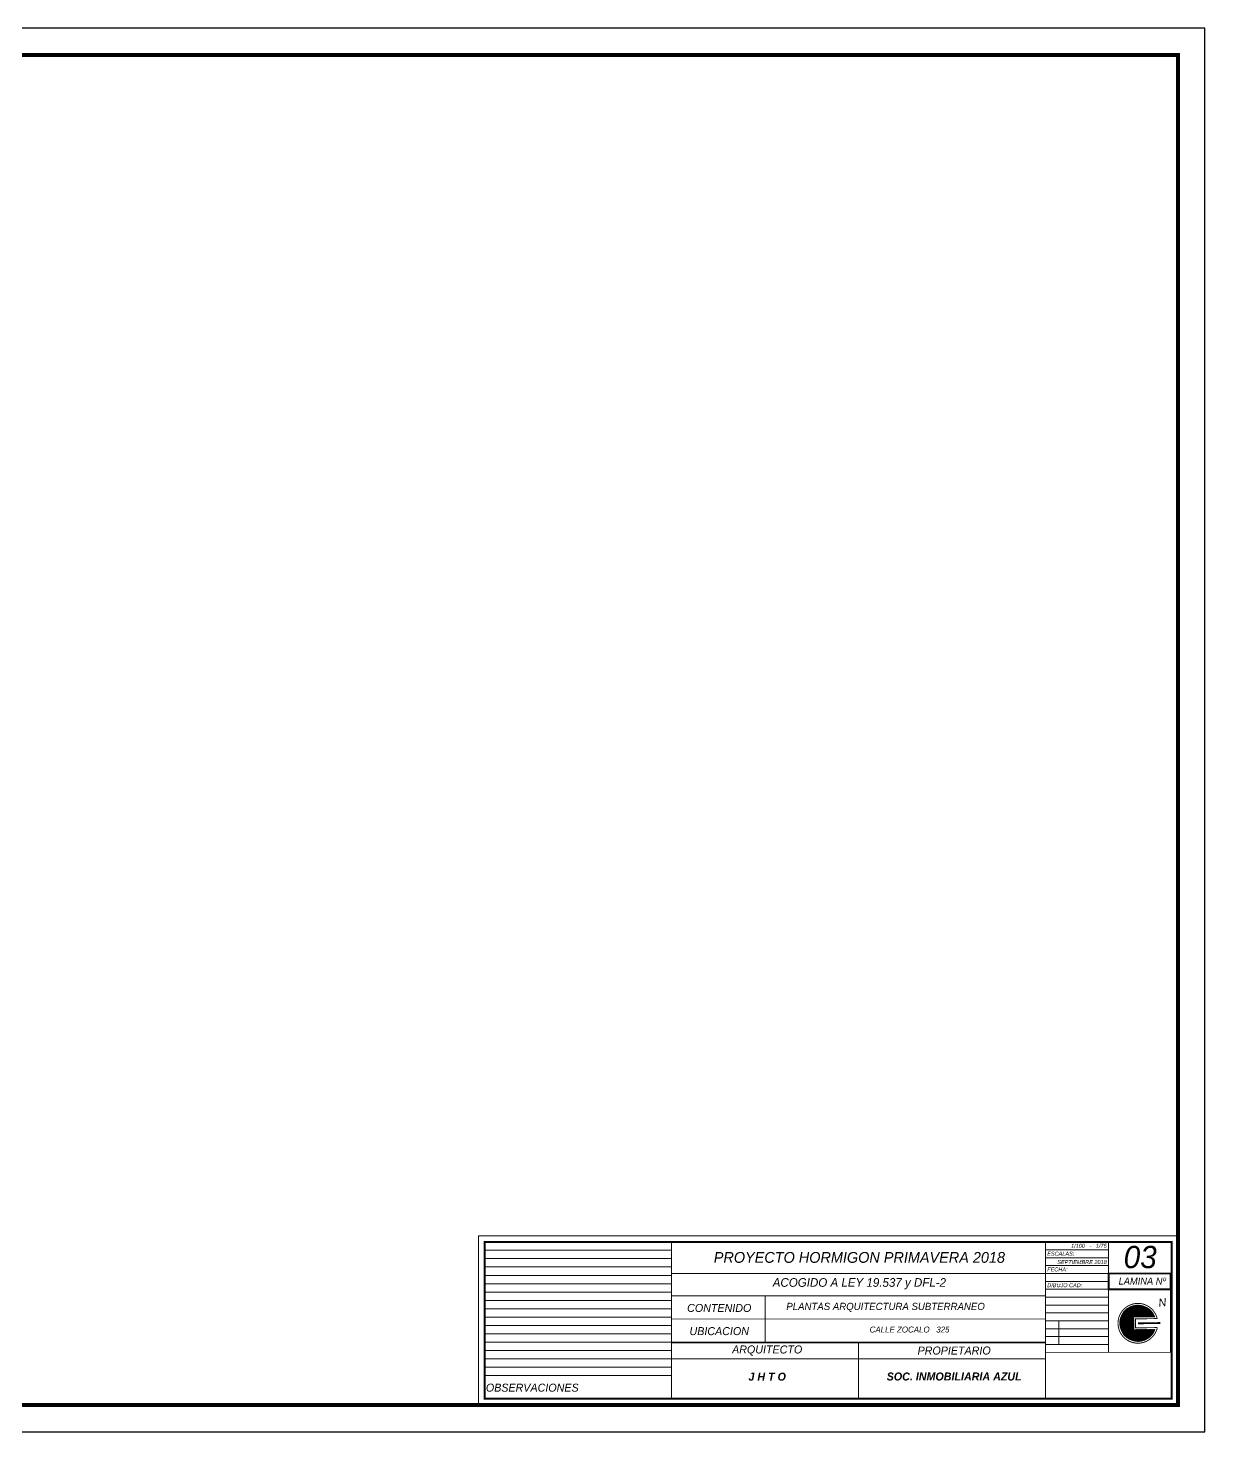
# Model space of a CAD drawing. Header units: millimetres. Extents: x 1217 to 2428, y 234 to 644.
# Drawn here: x 2384.9 to 2428.5, y 272.4 to 324.4 of the extents above; entities that cross this region are included whole.
import ezdxf

# ---------------------------------------------------------------- set-up
doc = ezdxf.new("R2010")
doc.units = ezdxf.units.MM
doc.layers.get('0').update_dxf_attribs({"lineweight": 5})
doc.layers.add('0.1', color=251, linetype='Continuous')
doc.styles.get("Standard").update_dxf_attribs({"font": 'arial.ttf'})

msp = doc.modelspace()

# ---------------------------------------------------------------- hatches: boundary and pattern name
h = msp.add_hatch()
h.set_pattern_fill('ANSI31', color=256, scale=0.003706, angle=702.803715, style=0)
h.set_pattern_definition([(45.600571, (2294.421321, 102.118993), (0.0084065229, -0.00823211136), [])])
h.paths.add_polyline_path([(2426.60075, 276.70593), (2425.82004, 276.69774), (2425.82497, 276.22716), (2426.60568, 276.23534, -5.50396518)])

# ---------------------------------------------------------------- linework, layer by layer
for p, q in [((2408.70012, 279.4772, 0), (2401.77238, 279.4772, 0)), ((2408.70012, 277.10348, 0), (2408.70012, 279.4772, 0)), ((2408.70012, 279.4772, 0), (2424.89237, 279.4772, 0)), ((2424.89237, 277.72461, 0), (2424.89237, 279.4772, 0)), ((2424.89237, 279.4772, 0), (2427.22915, 279.4772, 0)), ((2427.22915, 275.38783, 0), (2427.22915, 279.4772, 0)), ((2408.70012, 279.168, 0), (2401.77238, 279.168, 0)), ((2408.70012, 278.8588, 0), (2401.77238, 278.8588, 0)), ((2408.70012, 278.81914, 0), (2408.70012, 275.38783, 0)), ((2422.55559, 278.893, 0), (2424.89237, 278.893, 0)), ((2408.70012, 278.5496, 0), (2401.77238, 278.5496, 0)), ((2408.70012, 278.2404, 0), (2401.77238, 278.2404, 0)), ((2422.55559, 278.6009, 0), (2424.89237, 278.6009, 0)), ((2422.55559, 278.30881, 0), (2424.89237, 278.30881, 0)), ((2424.89237, 278.30881, 0), (2427.22915, 278.30881, 0)), ((2408.70012, 277.9312, 0), (2401.77238, 277.9312, 0)), ((2422.55559, 278.01671, 0), (2424.89237, 278.01671, 0)), ((2422.55559, 277.72461, 0), (2424.89237, 277.72461, 0)), ((2424.89237, 275.38783, 0), (2424.89237, 277.72461, 0)), ((2424.89237, 277.72461, 0), (2427.22915, 277.72461, 0)), ((2408.70012, 277.622, 0), (2401.77238, 277.622, 0)), ((2408.70012, 277.3128, 0), (2401.77238, 277.3128, 0)), ((2422.55559, 277.43251, 0), (2424.89237, 277.43251, 0)), ((2408.70012, 277.0036, 0), (2401.77238, 277.0036, 0)), ((2408.70012, 277.0036, 0), (2401.77238, 277.0036, 0)), ((2408.70012, 276.6944, 0), (2401.77238, 276.6944, 0)), ((2408.70012, 275.38783, 0), (2408.70012, 277.10348, 0)), ((2408.70012, 277.10348, 0), (2408.70012, 273.67218, 0)), ((2422.55559, 277.14042, 0), (2424.89237, 277.14042, 0)), ((2422.55559, 276.84832, 0), (2424.89237, 276.84832, 0)), ((2427.22915, 273.67218, 0), (2427.22915, 277.10348, 0)), ((2408.70012, 276.3852, 0), (2401.77238, 276.3852, 0)), ((2422.55559, 276.55622, 0), (2424.89237, 276.55622, 0)), ((2422.55559, 276.26413, 0), (2424.89237, 276.26413, 0)), ((2423.0467, 275.67993, 0), (2423.0467, 276.55622, 0)), ((2408.70012, 276.076, 0), (2401.77238, 276.076, 0)), ((2408.70012, 275.7668, 0), (2401.77238, 275.7668, 0)), ((2411.68277, 275.7668, 0), (2408.70012, 275.7668, 0)), ((2411.68277, 275.7668, 0), (2422.55559, 275.7668, 0)), ((2422.55559, 275.97203, 0), (2424.89237, 275.97203, 0)), ((2422.55559, 275.67993, 0), (2424.89237, 275.67993, 0)), ((2408.70012, 275.45761, 0), (2401.77238, 275.45761, 0)), ((2408.70012, 275.14841, 0), (2401.77238, 275.14841, 0)), ((2422.55559, 275.15113, 0), (2415.62785, 275.15113, 0)), ((2408.70012, 274.83921, 0), (2401.77238, 274.83921, 0)), ((2408.70012, 274.53001, 0), (2401.77238, 274.53001, 0)), ((2408.70012, 274.53001, 0), (2401.77238, 274.53001, 0)), ((2408.70012, 273.67218, 0), (2427.22915, 273.67218, 0)), ((2422.55559, 273.67218, 0), (2408.70012, 273.67218, 0))]:
    msp.add_line(p, q)
at = {"elevation": 0}
for points in [[(2401.54076, 273.44057), (2427.46076, 273.44057), (2427.46076, 279.70881), (2401.54076, 279.70881)], [(2422.55559, 278.6009), (2424.89237, 278.6009), (2424.89237, 279.1851), (2422.55559, 279.1851)], [(2422.55559, 278.01671), (2424.89237, 278.01671), (2424.89237, 278.6009), (2422.55559, 278.6009)]]:
    msp.add_lwpolyline(points, close=True, dxfattribs=at)
for points, const_width in [([(2401.77238, 273.67218), (2427.22915, 273.67218), (2427.22915, 279.4772), (2401.77238, 279.4772)], 0.06863), ([(2408.70012, 273.67218), (2401.77238, 273.67218), (2401.77238, 279.4772), (2408.70012, 279.4772)], 0.03431), ([(2401.77238, 274.53001), (2408.70012, 274.53001), (2408.70012, 279.4772), (2401.77238, 279.4772)], 0.03431), ([(2408.70012, 278.30881), (2422.55559, 278.30881), (2422.55559, 279.4772), (2408.70012, 279.4772)], 0.03431), ([(2422.55559, 278.893), (2424.89237, 278.893), (2424.89237, 279.4772), (2422.55559, 279.4772)], 0.03431), ([(2422.55559, 278.30881), (2424.89237, 278.30881), (2424.89237, 278.893), (2422.55559, 278.893)], 0.03431), ([(2424.89237, 277.72461), (2427.1858, 277.72461), (2427.1858, 278.30881), (2424.89237, 278.30881)], 0.06863), ([(2422.55559, 276.55622), (2424.89237, 276.55622), (2424.89237, 277.72461), (2422.55559, 277.72461)], 0.03431), ([(2424.89237, 275.38783), (2427.1858, 275.38783), (2427.1858, 277.72461), (2424.89237, 277.72461)], 0.03431), ([(2408.70012, 276.62463), (2412.16398, 276.62463), (2412.16398, 277.48246), (2408.70012, 277.48246)], 0.03431), ([(2408.70012, 275.7668), (2412.16398, 275.7668), (2412.16398, 277.48246), (2408.70012, 277.48246)], 0.03431), ([(2408.70012, 275.7668), (2412.16398, 275.7668), (2412.16398, 276.62463), (2408.70012, 276.62463)], 0.03431), ([(2408.70012, 273.67218), (2422.55559, 273.67218), (2422.55559, 275.15113), (2408.70012, 275.15113)], 0.03431), ([(2422.55559, 275.38783), (2427.22915, 275.38783), (2427.22915, 273.67218), (2422.55559, 273.67218)], 0.03431), ([(2422.55559, 273.67218), (2427.22915, 273.67218), (2427.22915, 275.38783), (2422.55559, 275.38783)], 0.03431), ([(2401.77238, 273.67218), (2408.70012, 273.67218), (2408.70012, 274.53001), (2401.77238, 274.53001)], 0.03431)]:
    msp.add_lwpolyline(points, close=True, dxfattribs=dict(at, const_width=const_width))
for points, const_width in [([(2424.89237, 277.72461), (2424.89237, 279.4772), (2422.55559, 279.4772), (2422.55559, 277.72461)], 0.03431), ([(2412.16398, 277.48246), (2422.55559, 277.48246)], 0.03431), ([(2412.16398, 276.62463), (2422.55559, 276.62463)], 0.03431), ([(2422.55559, 276.56086), (2422.55559, 275.39247)], 0.03431), ([(2425.97707, 276.46407), (2426.81182, 276.47282)], 0.06863), ([(2422.55559, 275.73533), (2408.70012, 275.73533)], 0.03431), ([(2415.62785, 275.15113), (2415.62785, 275.73533)], 0.03431), ([(2415.62785, 273.67218), (2415.62785, 275.15113)], 0.03431)]:
    msp.add_lwpolyline(points, dxfattribs=dict(at, const_width=const_width))
at = {"const_width": 0.03431, "elevation": 0}
msp.add_lwpolyline([(2426.69376, 276.63827), (2425.88938, 276.62984), (2425.89287, 276.2965), (2426.69725, 276.30493, -8.73557818)], format="xyb", close=True, dxfattribs=at)
at = {"elevation": 0}
msp.add_lwpolyline([(2426.60075, 276.70593), (2425.82004, 276.69774), (2425.82497, 276.22716), (2426.60568, 276.23534, -5.50396518)], format="xyb", close=True, dxfattribs=at)
at = {"layer": '0.1', "ltscale": 3, "elevation": 0}
msp.add_lwpolyline([(2338.46076, 272.44057), (2428.46076, 272.44057), (2428.46076, 324.44057), (2338.46076, 324.44057)], close=True, dxfattribs=at)
at = {"layer": '0.1', "ltscale": 3, "const_width": 0.15, "elevation": 0}
msp.add_lwpolyline([(2339.46076, 273.44057), (2427.46076, 273.44057), (2427.46076, 323.44057), (2339.46076, 323.44057)], close=True, dxfattribs=at)

# ---------------------------------------------------------------- texts
for s, insert, char_height, width, attachment_point in [('{\\fCentury Gothic|b0|i1|c0|p34;\\C252;1/100   -   1/75}', (2424.82132, 279.33411, 0), 0.1482323, 1.711074, 6), ('{\\fCentury Gothic|b0|i1|c0|p34;03}', (2426.06214, 278.91277, 0), 0.8235127, 6.7062148, 5), ('{\\fCentury Gothic|b0|i1|c0|p34;PROYECTO HORMIGON PRIMAVERA 2018}', (2415.65754, 278.90192, 0), 0.4, 16.0948265, 5), ('{\\fCentury Gothic|b0|i1|c0|p34;\\C0;ESCALAS:}', (2422.61834, 279.04201, 0), 0.1482323, 3.6150046, 4), ('{\\fCentury Gothic|b0|i1|c0|p34;\\C252;SEPTIEMBRE 2018}', (2424.82132, 278.73102, 0), 0.1482323, 1.7872521, 6), ('{\\fCentury Gothic|b0|i1|c0|p34;\\C0;FECHA:}', (2422.61834, 278.45781, 0), 0.1482323, 3.6150046, 4), ('{\\fCentury Gothic|b0|i1|c0|p34;ACOGIDO A LEY 19.537 y DFL-2}', (2415.65754, 277.92834, 0), 0.32, 16.0948265, 5), ('{\\fCentury Gothic|b0|i1|c0|p34;\\C256;DIBUJO CAD:}', (2422.61834, 277.87362, 0), 0.1482323, 3.6150046, 4), ('{\\fCentury Gothic|b0|i1|c0|p34;LAMINA Nº}', (2426.13795, 278.02736, 0), 0.2573477, 2.0956921, 5), ('{\\fCentury Gothic|b0|i1|c0|p34;\\C252;CONTENIDO}', (2410.46475, 277.03039, 0), 0.2964646, 7.2300091, 5), ('{\\fCentury Gothic|b0|i1|c0|p34;\\C252;PLANTAS ARQUITECTURA SUBTERRANEO }', (2420.30439, 277.22308, 0), 0.2668181, 14.8817848, 3), ('{\\fCentury Gothic|b0|i1|c0|p34;\\C252;UBICACION}', (2410.46475, 276.17256, 0), 0.2964646, 7.2300091, 5), ('{\\fCentury Gothic|b0|i1|c0|p34;\\C252;  CALLE ZOCALO   325}', (2418.99764, 276.34339, 0), 0.22, 14.8817848, 3), ('{\\fCentury Gothic|b0|i1|c0|p34;ARQUITECTO}', (2412.24117, 275.45388, 0), 0.2964646, 7.2300091, 5), ('{\\fCentury Gothic|b0|i1|c0|p34;PROPIETARIO}', (2419.16891, 275.45388, 0), 0.2964646, 7.2300091, 5), ('{\\fCentury Gothic|b1|i1|c0|p34;J H T O}', (2412.24117, 274.48402, 0), 0.2964646, 7.2300091, 5), ('{\\fCentury Gothic|b1|i1|c0|p34;SOC. INMOBILIARIA AZUL}', (2419.16891, 274.49188, 0), 0.2964646, 7.2300091, 5), ('{\\fCentury Gothic|b0|i1|c0|p34;\\C252;OBSERVACIONES}', (2403.53701, 274.07794, 0), 0.2964646, 7.2300091, 5)]:
    msp.add_mtext(s, dxfattribs=dict(insert=insert, char_height=char_height, width=width, attachment_point=attachment_point))
at = {"ltscale": 0.004, "insert": (2420.57227, 279.01029, 0), "char_height": 0.0014476, "width": 0.0491809, "attachment_point": 7}
msp.add_mtext('{\\fVerdana|b0|i0|c0|p34;PAVIMEN TO HORMIGON}', dxfattribs=at)
at = {"insert": (2426.88315, 277.23825, 0), "char_height": 0.2964646, "width": 7.2300091, "attachment_point": 5, "rotation": 6.774189}
msp.add_mtext('{\\fCentury Gothic|b0|i1|c0|p34;\\C252;N}', dxfattribs=at)

doc.saveas('drawing.dxf')
